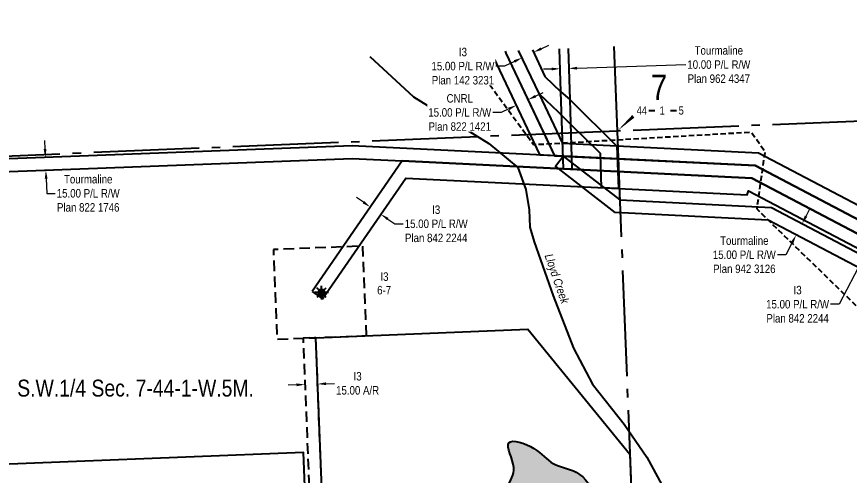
# Model space of a CAD drawing. Extents: x 686576 to 694196, y 5850445 to 5855412.
# Drawn here: x 692548 to 693534, y 5851008 to 5851551 of the extents above; entities that cross this region are included whole.
import ezdxf
from ezdxf.enums import TextEntityAlignment as Align

# ---------------------------------------------------------------- set-up
doc = ezdxf.new("R2010")
doc.units = 0
doc.header["$LTSCALE"] = 5
doc.header["$PDSIZE"] = 0.5
for name, pattern in [('foc-ACCESSROAD', [3.75, 2.5, -1.25]), ('foc-QUARTERLINE', [33, 25, -3, 2, -3]), ('UG_PIPE', [1.875, 1.25, -0.625])]:
    doc.linetypes.add(name, pattern=pattern)
doc.layers.get('Defpoints').update_dxf_attribs({"color": 9})
for name, color, linetype in [('10', 1, 'Continuous'), ('9', 3, 'Continuous'), ('AS-PIPE-UG', 44, 'UG_PIPE'), ('C-SYMBOL', 7, 'Continuous'), ('F-AR', 190, 'foc-ACCESSROAD'), ('F-RW', 190, 'Continuous'), ('F-WS', 190, 'foc-ACCESSROAD'), ('F-WS-S', 190, 'Continuous'), ('L-QSEC', 8, 'foc-QUARTERLINE'), ('L-SECLBL', 7, 'Continuous'), ('L-TITLEDB', 4, 'Continuous'), ('T-WATER', 160, 'Continuous'), ('T-WATER-H', 133, 'Continuous'), ('T-WATER-T', 170, 'Continuous')]:
    doc.layers.add(name, color=color, linetype=linetype)
for name, color, linetype, lineweight in [('F-AR-T', 190, 'Continuous', 9), ('F-RW-T', 190, 'Continuous', 9), ('F-WS-T', 190, 'Continuous', 9)]:
    doc.layers.add(name, color=color, linetype=linetype, lineweight=lineweight)
doc.styles.add('175L', font='ARIALN.TTF', dxfattribs={"height": 20})
doc.styles.add('80CG', font='ARIALN.TTF', dxfattribs={"height": 10})
doc.styles.add('80L', font='ARIALN.TTF', dxfattribs={"height": 10})
doc.styles.add('foc-LtypeFont', font='ARIALN.TTF', dxfattribs={"height": 7.35})
doc.styles.add('SIMPLEX', font='ARIALN.TTF')
doc.linetypes.add('foc-TOPO-flowdirection-NOLINE', pattern='A,0,[">",foc-LtypeFont,S=0.3,R=0,X=0,Y=-0.945],-20,[">",foc-LtypeFont,S=0.3,R=0,X=0,Y=-0.945],0', length=20)
doc.dimstyles.new('Compass 5 000', dxfattribs={"dimscale": 5, "dimtxt": 9, "dimasz": 2, "dimexe": 0.2, "dimexo": 0.0625, "dimgap": 0.5, "dimtad": 0, "dimtih": 1, "dimtoh": 1, "dimzin": 0, "dimdsep": 46, "dimtxsty": '80CG', "dimcen": 0.1, "dimse1": 1, "dimse2": 1, "dimclrd": 256, "dimclrt": 256, "dimaunit": 1, "dimadec": 4, "dimazin": 0, "dimtfac": 0.06, "dimtofl": 0, "dimtmove": 0, "dimatfit": 1, "dimfxl": 0.2, "dimtolj": 1, "dimtzin": 0, "dimlwd": -1, "dimarcsym": 0})

# ---------------------------------------------------------------- blocks, each defined once
blk = doc.blocks.new('L-SECLBL')
at = {"layer": '9', "color": 7}
for p, q in [((-5.08, -27.83), (-12.29, -27.83)), ((20.7, -27.83), (13.5, -27.83))]:
    blk.add_line(p, q, dxfattribs=at)
at = {"layer": '10', "color": 2, "style": 'SIMPLEX'}
blk.add_attdef('SEC', text='', height=30, dxfattribs=at).set_placement((0, 0), align=Align.MIDDLE)
at = {"layer": '10', "color": 5, "style": '80L'}
blk.add_attdef('TWP', text='', height=9.5, dxfattribs=at).set_placement((-14.43, -27.37), align=Align.MIDDLE_RIGHT)
blk.add_attdef('RGE', text='', height=9.5, dxfattribs=at).set_placement((3.62, -27.37), align=Align.MIDDLE_CENTER)
blk.add_attdef('MER', text='', height=9.5, dxfattribs=at).set_placement((23.17, -27.37), align=Align.MIDDLE_LEFT)
blk = doc.blocks.new('*D63')
at = {"layer": 'Defpoints', "color": 0, "transparency": 16777216}
for p in [(692904.41, 5851116.35), (692890.68, 5851083.84), (692905.68, 5851084.44)]:
    blk.add_point(p, dxfattribs=at)
at = {"layer": 'F-AR-T', "transparency": 16777216}
for p, q in [((692879.42, 5851115.35), (692869.43, 5851114.95)), ((692914.4, 5851116.75), (692924.39, 5851117.15))]:
    blk.add_line(p, q, dxfattribs=at)
for points in [[(692879.35, 5851117.02), (692879.48, 5851113.68), (692889.41, 5851115.75)], [(692914.33, 5851118.41), (692914.46, 5851115.08), (692904.41, 5851116.35)]]:
    blk.add_solid(points, dxfattribs=at)
at = {"layer": 'F-AR-T', "transparency": 16777216, "insert": (692951.67, 5851117.15), "char_height": 10, "attachment_point": 5, "style": '80CG'}
blk.add_mtext('\\A1;I3\\P15.00 A/R', dxfattribs=at)
blk = doc.blocks.new('*D65')
at = {"layer": 'Defpoints', "color": 0, "transparency": 16777216}
for p in [(693151.45, 5851456.17), (693137.9, 5851449.73), (693139.71, 5851445.92)]:
    blk.add_point(p, dxfattribs=at)
at = {"layer": 'F-RW-T', "transparency": 16777216}
for p, q in [((693162.29, 5851456.64), (693171.33, 5851460.93)), ((693121.64, 5851437.34), (693111.64, 5851437.34)), ((693130.68, 5851441.63), (693121.64, 5851437.34))]:
    blk.add_line(p, q, dxfattribs=at)
for points in [[(693161.58, 5851458.14), (693163.01, 5851455.13), (693153.26, 5851452.35)], [(693129.96, 5851443.13), (693131.39, 5851440.12), (693139.71, 5851445.92)]]:
    blk.add_solid(points, dxfattribs=at)
at = {"layer": 'F-RW-T', "transparency": 16777216, "insert": (693072.56, 5851437.34), "char_height": 10, "attachment_point": 5, "style": '80CG', "bg_fill": 3, "box_fill_scale": 1.1, "bg_fill_color": 256, "bg_fill_true_color": 13158600, "bg_fill_transparency": 0}
blk.add_mtext('\\A1;CNRL\\P15.00 P/L R/W\\PPlan 822 1421', dxfattribs=at)
blk = doc.blocks.new('*D85')
at = {"layer": 'Defpoints', "color": 0, "transparency": 16777216}
for p in [(692577.67, 5851383.98), (692578.24, 5851369), (692582.76, 5851369.17)]:
    blk.add_point(p, dxfattribs=at)
at = {"layer": 'F-RW-T', "transparency": 16777216}
for p, q in [((692581.8, 5851394.15), (692581.42, 5851404.14)), ((692583.14, 5851359.18), (692583.8, 5851341.76)), ((692583.8, 5851341.76), (692593.8, 5851341.76))]:
    blk.add_line(p, q, dxfattribs=at)
for points in [[(692583.47, 5851394.21), (692580.14, 5851394.09), (692582.18, 5851384.16)], [(692584.8, 5851359.24), (692581.47, 5851359.11), (692582.76, 5851369.17)]]:
    blk.add_solid(points, dxfattribs=at)
at = {"layer": 'F-RW-T', "transparency": 16777216, "insert": (692632.89, 5851341.76), "char_height": 10, "attachment_point": 5, "style": '80CG'}
blk.add_mtext('\\A1;Tourmaline\\P15.00 P/L R/W\\PPlan 822 1746', dxfattribs=at)
blk = doc.blocks.new('*D87')
at = {"layer": 'Defpoints', "color": 0, "transparency": 16777216}
for p in [(692979.14, 5851317.06), (692947.02, 5851296.88), (692959.37, 5851288.37)]:
    blk.add_point(p, dxfattribs=at)
at = {"layer": 'F-RW-T', "transparency": 16777216}
for p, q in [((692958.55, 5851331.24), (692950.32, 5851336.92)), ((692987.37, 5851311.38), (692995.61, 5851305.71)), ((692995.61, 5851305.71), (693005.61, 5851305.71))]:
    blk.add_line(p, q, dxfattribs=at)
for points in [[(692959.5, 5851332.62), (692957.61, 5851329.87), (692966.79, 5851325.57)], [(692988.32, 5851312.76), (692986.43, 5851310.01), (692979.14, 5851317.06)]]:
    blk.add_solid(points, dxfattribs=at)
at = {"layer": 'F-RW-T', "transparency": 16777216, "insert": (693044.69, 5851305.71), "char_height": 10, "attachment_point": 5, "style": '80CG'}
blk.add_mtext('\\A1;I3\\P15.00 P/L R/W\\PPlan 842 2244', dxfattribs=at)
blk = doc.blocks.new('*D90')
at = {"layer": 'Defpoints', "color": 0, "transparency": 16777216}
for p in [(693470.69, 5851292.59), (693494.64, 5851296.96), (693487.67, 5851283.68)]:
    blk.add_point(p, dxfattribs=at)
at = {"layer": 'F-RW-T', "transparency": 16777216}
for p, q in [((693482.31, 5851314.72), (693486.96, 5851323.58)), ((693466.05, 5851283.73), (693458.38, 5851269.11)), ((693458.38, 5851269.11), (693448.38, 5851269.11))]:
    blk.add_line(p, q, dxfattribs=at)
for points in [[(693480.83, 5851315.5), (693483.79, 5851313.95), (693477.66, 5851305.87)], [(693464.57, 5851284.5), (693467.52, 5851282.96), (693470.69, 5851292.59)]]:
    blk.add_solid(points, dxfattribs=at)
at = {"layer": 'F-RW-T', "transparency": 16777216, "insert": (693409.29, 5851269.11), "char_height": 10, "attachment_point": 5, "style": '80CG'}
blk.add_mtext('\\A1;Tourmaline\\P15.00 P/L R/W\\PPlan 942 3126', dxfattribs=at)
blk = doc.blocks.new('*D91')
at = {"layer": 'Defpoints', "color": 0, "transparency": 16777216}
for p in [(693562.67, 5851283.85), (693553.51, 5851271.72), (693555.7, 5851270.57)]:
    blk.add_point(p, dxfattribs=at)
at = {"layer": 'F-RW-T', "transparency": 16777216}
for p, q in [((693565.13, 5851293.85), (693569.77, 5851302.71)), ((693548.87, 5851262.86), (693521.46, 5851210.63)), ((693521.46, 5851210.63), (693511.46, 5851210.63))]:
    blk.add_line(p, q, dxfattribs=at)
for points in [[(693563.65, 5851294.63), (693566.6, 5851293.08), (693560.48, 5851285)], [(693547.39, 5851263.63), (693550.34, 5851262.09), (693553.51, 5851271.72)]]:
    blk.add_solid(points, dxfattribs=at)
at = {"layer": 'F-RW-T', "transparency": 16777216, "insert": (693472.37, 5851210.63), "char_height": 10, "attachment_point": 5, "style": '80CG'}
blk.add_mtext('\\A1;I3\\P15.00 P/L R/W\\PPlan 842 2244', dxfattribs=at)
blk = doc.blocks.new('*D93')
at = {"layer": 'Defpoints', "color": 0, "transparency": 16777216}
for p in [(693191.45, 5851489.05), (693191.69, 5851481.96), (693201.68, 5851482.29)]:
    blk.add_point(p, dxfattribs=at)
at = {"layer": 'F-RW-T', "transparency": 16777216}
for p, q in [((693181.46, 5851488.72), (693171.47, 5851488.39)), ((693211.44, 5851489.71), (693340.04, 5851493.95))]:
    blk.add_line(p, q, dxfattribs=at)
for points in [[(693181.4, 5851490.38), (693181.51, 5851487.05), (693191.45, 5851489.05)], [(693211.39, 5851491.37), (693211.5, 5851488.04), (693201.45, 5851489.38)]]:
    blk.add_solid(points, dxfattribs=at)
at = {"layer": 'F-RW-T', "transparency": 16777216, "insert": (693379.13, 5851493.95), "char_height": 10, "attachment_point": 5, "style": '80CG'}
blk.add_mtext('\\A1;Tourmaline\\P10.00 P/L R/W\\PPlan 962 4347', dxfattribs=at)
blk = doc.blocks.new('*D94')
at = {"layer": 'Defpoints', "color": 0, "transparency": 16777216}
for p in [(693146.29, 5851502), (693148.53, 5851497.29), (693162.17, 5851503.76)]:
    blk.add_point(p, dxfattribs=at)
at = {"layer": 'F-RW-T', "transparency": 16777216}
for p, q in [((693168.96, 5851512.77), (693178, 5851517.06)), ((693137.26, 5851497.71), (693125.42, 5851492.09)), ((693125.42, 5851492.09), (693115.42, 5851492.09))]:
    blk.add_line(p, q, dxfattribs=at)
for points in [[(693168.25, 5851514.27), (693169.68, 5851511.26), (693159.93, 5851508.48)], [(693136.54, 5851499.22), (693137.97, 5851496.21), (693146.29, 5851502)]]:
    blk.add_solid(points, dxfattribs=at)
at = {"layer": 'F-RW-T', "transparency": 16777216, "insert": (693076.34, 5851492.09), "char_height": 10, "attachment_point": 5, "style": '80CG', "bg_fill": 3, "box_fill_scale": 1.1, "bg_fill_color": 256, "bg_fill_true_color": 13158600, "bg_fill_transparency": 0}
blk.add_mtext('\\A1;I3\\P15.00 P/L R/W\\PPlan 142 3231', dxfattribs=at)
blk = doc.blocks.new('GAS')
h = blk.add_hatch(color=255)
h.dxf.hatch_style = 1
edge = h.paths.add_edge_path()
edge.add_arc((0, 0), 0.9, 0, 360)
for p, q in [((-0.81, 0), (-1.62, 0)), ((-0.57, 0.57), (-1.14, 1.14)), ((0, 0.81), (0, 1.62)), ((0.57, 0.57), (1.14, 1.14)), ((1.62, 0), (0.81, 0)), ((-0.57, -0.57), (-1.14, -1.14)), ((0, -0.81), (0, -1.62)), ((1.14, -1.14), (0.57, -0.57))]:
    blk.add_line(p, q)
blk.add_circle((0, 0), 0.8)

msp = doc.modelspace()

# ---------------------------------------------------------------- hatches: boundary and pattern name
at = {"layer": 'T-WATER-H'}
h = msp.add_hatch(color=256, dxfattribs=at)
h.dxf.hatch_style = 1
edge = h.paths.add_edge_path()
edge.add_spline(control_points=[(693398.859, 5850647.583), (693409.928, 5850650.42), (693423.391, 5850653.872), (693432.134, 5850669.041), (693431.338, 5850684.621), (693424.835, 5850709.343), (693407.357, 5850732.062), (693389.41, 5850757.03), (693383.322, 5850778.474), (693378.589, 5850800.058), (693367.498, 5850816.009), (693363.046, 5850834.071), (693350.855, 5850853.534), (693346.028, 5850876.637), (693326.158, 5850884.831), (693319.24, 5850894.644), (693321.007, 5850906.554), (693312.104, 5850918.333), (693307.199, 5850936.992), (693294.695, 5850934.811), (693284.652, 5850932.76), (693275.921, 5850946.42), (693246.05, 5850938.134), (693236.055, 5850981.724), (693216.976, 5851014.536), (693180.25, 5851019.368), (693164.977, 5851041.859), (693118.559, 5851056.49), (693142.318, 5851016.918), (693128.337, 5850995.876), (693118.989, 5850972.378), (693137.297, 5850959.953), (693123.637, 5850938.623), (693144.572, 5850919.437), (693165.434, 5850907.479), (693189.164, 5850909.801), (693198.709, 5850889.658), (693186.518, 5850876.919), (693193.385, 5850862.259), (693188.245, 5850849.823), (693197.435, 5850836.143), (693190.002, 5850822.104), (693195.082, 5850810.863), (693203.384, 5850799.971), (693182.798, 5850793.065), (693199.931, 5850769.435), (693202.123, 5850749.572), (693211.91, 5850724.439), (693233.02, 5850727.123), (693247.578, 5850733.109), (693250.789, 5850750.718), (693268.725, 5850749.503), (693289.988, 5850752.764), (693287.087, 5850734.149), (693294.901, 5850726.818), (693303.764, 5850721.987), (693323.092, 5850733.365), (693318.745, 5850693.252), (693330.032, 5850675.296), (693325.744, 5850658.174), (693333.318, 5850646.698), (693355.14, 5850648.675), (693374.209, 5850651.75), (693389.444, 5850643.593), (693395.589, 5850646.197), (693398.859, 5850647.583)], knot_values=[0, 0, 0, 0, 31.8913203, 38.7889797, 50.6360376, 77.1406089, 114.7821643, 135.2765319, 169.0480244, 180.549521, 201.2294124, 226.1711915, 235.2876507, 270.332624, 289.2184518, 296.0166958, 304.5661261, 322.7622804, 340.7066585, 350.4587445, 356.5482999, 370.1942309, 389.5622924, 431.8939502, 472.2936969, 501.3064826, 530.147889, 560.7045488, 590.6289301, 614.5443441, 639.7087722, 651.1045254, 669.9778568, 696.5128623, 721.1945255, 745.0493591, 757.1114503, 778.1760387, 786.5050919, 802.4167759, 814.1511022, 831.3147689, 842.6132835, 851.7354089, 863.6279399, 885.7543668, 912.317297, 934.4723893, 951.7776711, 969.2017087, 977.3358784, 999.6121484, 1013.915311, 1029.0758808, 1040.5471055, 1044.5431029, 1058.8041791, 1087.5833835, 1117.854918, 1130.0607298, 1135.5150726, 1156.4747326, 1185.9561667, 1194.8152243, 1204.8924202, 1204.8924202, 1204.8924202, 1204.8924202], degree=3, periodic=0)

# ---------------------------------------------------------------- linework, layer by layer
at = {"layer": 'AS-PIPE-UG', "flags": 128}
msp.add_lwpolyline([(693080.541, 5851508.078), (693159.929, 5851399.347), (693417.509, 5851414.26), (693433.662, 5851391.465), (693423.916, 5851323.402), (693885.983, 5850873.862), (694008.459, 5850863.707), (694085.068, 5850759.277)], dxfattribs=at)
at = {"layer": 'F-AR', "flags": 128}
msp.add_lwpolyline([(692924.287, 5850616.963), (692902.22, 5851171.127), (692887.232, 5851170.53), (692909.299, 5850616.365)], dxfattribs=at)
at = {"layer": 'F-RW', "flags": 128}
for points in [[(693184.667, 5851386.204), (693167.666, 5851387.043), (693156.24, 5851411.106), (693112.878, 5851502.432), (693111.139, 5851509.336)], [(693126.448, 5851509.966), (693127.061, 5851507.53), (693179.48, 5851397.128), (693184.667, 5851386.204), (693422.216, 5851374.484), (694043.107, 5851048.694), (694078.052, 5851047.867)], [(693126.448, 5851509.966), (693127.061, 5851507.53), (693184.667, 5851386.204), (693167.666, 5851387.043)], [(694078.052, 5851047.867), (694077.451, 5851062.884), (694046.968, 5851063.605), (693426.258, 5851389.302), (693194.368, 5851400.744), (693166.744, 5851458.923), (693142.201, 5851510.614)], [(693260.416, 5851347.441), (693240.38, 5851348.404), (693238.999, 5851388.89), (693203.619, 5851423.604), (693189.338, 5851437.614), (693166.744, 5851458.923), (693142.201, 5851510.614)], [(693158.628, 5851511.289), (693173.339, 5851480), (693192.352, 5851461.828), (693202.663, 5851452.576), (693258.434, 5851397.571), (693260.416, 5851347.441)], [(693205.381, 5851370.165), (693195.36, 5851370.659), (693192.352, 5851461.828), (693190.677, 5851512.608)], [(693200.669, 5851513.019), (693202.663, 5851452.576), (693205.381, 5851370.165)], [(692455.585, 5851379.326), (692456.17, 5851364.339), (692945.225, 5851383), (693004.36, 5851380.082), (693418.175, 5851359.666), (694039.248, 5851033.781), (694078.652, 5851032.847), (694078.149, 5851045.965), (694078.052, 5851047.867), (694043.107, 5851048.694), (693422.216, 5851374.484), (692945.308, 5851398.013), (692455.585, 5851379.326)], [(692897.913, 5851225.639), (692910.261, 5851217.127), (693008.631, 5851359.849), (693260.416, 5851347.441), (693412.857, 5851339.906), (693414.196, 5851344.816), (694035.389, 5851018.869), (694079.25, 5851017.834), (694078.652, 5851032.847), (694078.652, 5851032.847), (694039.248, 5851033.781), (693418.175, 5851359.666), (693004.36, 5851380.082), (692897.913, 5851225.639)], [(694079.45, 5851012.848), (694080.052, 5850997.811), (694030.245, 5850998.986), (693437.328, 5851310.093), (693256.573, 5851319.303), (693185.718, 5851373.813), (693194.863, 5851385.702), (693262.009, 5851334.045), (693441.381, 5851324.905), (694034.103, 5851013.898), (694079.45, 5851012.848)]]:
    msp.add_lwpolyline(points, dxfattribs=at)
at = {"layer": 'F-WS', "flags": 128}
msp.add_lwpolyline([(692962.173, 5851173.507), (692957.968, 5851279.424), (692852.051, 5851275.219), (692856.256, 5851169.302), (692902.22, 5851171.127)], close=True, dxfattribs=at)
at = {"layer": 'L-QSEC', "flags": 128}
for points in [[(693254.879, 5851515.248), (693258.824, 5851415.324)], [(694062.076, 5851448.361), (693258.824, 5851415.324)], [(693258.824, 5851415.324), (692455.47, 5851382.283)], [(693258.824, 5851415.324), (693290.557, 5850611.46)]]:
    msp.add_lwpolyline(points, dxfattribs=at)
at = {"layer": 'L-SECLBL', "flags": 128}
msp.add_lwpolyline([(693258.824, 5851415.324, 0, 4, 0), (693277.955, 5851432.804, 0, 0, 0)], format="xyseb", dxfattribs=at)
at = {"layer": 'L-TITLEDB', "flags": 128}
for points in [[(692924.337, 5850616.969), (692902.22, 5851171.127), (693153.206, 5851181.091), (693273.869, 5851033.371), (693277.953, 5850929.89), (693193.879, 5850896.084), (693204.481, 5850628.156), (692924.337, 5850616.969)], [(692904.382, 5850616.172), (692887.807, 5851035.36), (692469.652, 5851018.651), (692486, 5850599.453), (692904.382, 5850616.172)]]:
    msp.add_lwpolyline(points, dxfattribs=at)
at = {"layer": 'T-WATER'}
for points in [[(692966.149, 5851503.373), (693017.938, 5851455.846), (693107.131, 5851400.51), (693141.155, 5851372.134), (693150.658, 5851346.275)], [(693150.658, 5851346.275), (693154.686, 5851322.345), (693155.622, 5851301.769), (693160.811, 5851284.565), (693183.013, 5851220.523), (693207.227, 5851158.585), (693229.827, 5851116.152), (693267.271, 5851068.935), (693293.993, 5851029.867), (693316.65, 5850987.633), (693370.502, 5850914.096), (693396.553, 5850873.76), (693433.794, 5850805.005), (693444.157, 5850772.629), (693451.737, 5850759.51), (693490.229, 5850712.266), (693511.481, 5850670.828), (693529.487, 5850647.124), (693530.942, 5850641.57)]]:
    msp.add_lwpolyline(points, dxfattribs=at)
at = {"layer": 'T-WATER', "linetype": 'foc-TOPO-flowdirection-NOLINE', "flags": 128}
for points in [[(692966.149, 5851503.373), (693017.938, 5851455.846), (693107.131, 5851400.51), (693141.155, 5851372.134), (693150.658, 5851346.275)], [(693150.658, 5851346.275), (693154.686, 5851322.345), (693155.622, 5851301.769), (693160.811, 5851284.565), (693183.013, 5851220.523), (693207.227, 5851158.585), (693229.827, 5851116.152), (693267.271, 5851068.935), (693293.993, 5851029.867), (693316.65, 5850987.633), (693370.502, 5850914.096), (693396.553, 5850873.76), (693433.794, 5850805.005), (693444.157, 5850772.629), (693451.737, 5850759.51), (693490.229, 5850712.266), (693511.481, 5850670.828), (693529.487, 5850647.124), (693530.942, 5850641.57)]]:
    msp.add_lwpolyline(points, dxfattribs=at)
at = {"layer": 'T-WATER'}
msp.add_spline([(693398.859, 5850647.583), (693427.492, 5850661.617), (693430.796, 5850667.671), (693431.347, 5850679.505), (693424.464, 5850705.097), (693404.09, 5850736.744), (693392.798, 5850753.844), (693381.785, 5850785.766), (693378.744, 5850796.857), (693369.383, 5850815.295), (693360.022, 5850838.411), (693355.617, 5850846.391), (693339.083, 5850877.286), (693323.94, 5850888.569), (693320.361, 5850894.348), (693319.81, 5850902.879), (693312.9, 5850919.71), (693303.263, 5850934.845), (693293.517, 5850934.544), (693287.446, 5850934.072), (693276.222, 5850941.83), (693256.969, 5850943.923), (693234.288, 5850979.661), (693210.257, 5851012.132), (693183.111, 5851022.362), (693160.415, 5851040.154), (693130.599, 5851046.826), (693136.384, 5851017.469), (693128.819, 5850994.785), (693125.259, 5850969.876), (693132.379, 5850960.98), (693129.709, 5850942.298), (693144.84, 5850920.503), (693167.09, 5850909.828), (693190.231, 5850904.045), (693195.174, 5850893.043), (693189.5, 5850872.76), (693191.393, 5850864.649), (693190.835, 5850848.749), (693194.463, 5850837.591), (693192.23, 5850820.575), (693196.137, 5850809.975), (693199.766, 5850801.606), (693190.841, 5850793.747), (693196.144, 5850772.268), (693203.958, 5850746.883), (693215.401, 5850727.915), (693232.704, 5850727.915), (693247.496, 5850737.12), (693250.566, 5850744.652), (693272.056, 5850750.51), (693286.29, 5850749.115), (693289.639, 5850734.33), (693297.174, 5850725.683), (693300.802, 5850724.009), (693314.904, 5850726.125), (693321.887, 5850698.208), (693327.547, 5850668.474), (693327.549, 5850656.269), (693330.496, 5850651.68), (693351.213, 5850648.517), (693380.684, 5850647.825), (693389.102, 5850645.067), (693398.859, 5850647.583)], degree=3, dxfattribs=at)

# ---------------------------------------------------------------- block references
at = {"layer": 'F-WS-S', "color": 6, "xscale": 4.99999999999996, "yscale": 4.99999999999996, "zscale": 4.99999999999996}
msp.add_blockref('GAS', (692908.96, 5851224.416), dxfattribs=at)
at = {"layer": 'L-SECLBL'}
msp.add_blockref('L-SECLBL', (693308.432, 5851467.043), dxfattribs=at).add_auto_attribs({'SEC': '7', 'TWP': '44', 'RGE': '1', 'MER': '5'})

# ---------------------------------------------------------------- texts
at = {"layer": 'C-SYMBOL', "color": 3, "style": '175L'}
msp.add_text('S.W.1/4 Sec. 7-44-1-W.5M.', height=19.99802, dxfattribs=at).set_placement((692688.94, 5851095.516), align=Align.BOTTOM_CENTER)
at = {"layer": 'F-WS-T', "insert": (692971.371, 5851248.348), "char_height": 9.99901, "width": 22.48063, "attachment_point": 1, "line_spacing_factor": 0.961801, "style": '80L'}
msp.add_mtext('\\pi7.28095;I3\\P\\pi3.44095;6-7', dxfattribs=at)
at = {"layer": 'T-WATER-T', "insert": (693182.309, 5851271.318), "char_height": 10, "width": 61.18458, "attachment_point": 1, "rotation": 289.119962, "line_spacing_factor": 0.961801, "style": '80L'}
msp.add_mtext('\\pi-0.08302;{\\fArial Narrow|b0|i1|c0|p34;Lloyd Creek}', dxfattribs=at)

# ---------------------------------------------------------------- dimensions: what is measured, and where the dimension line sits
at = {"layer": 'F-AR-T', "color": 6}
dim = msp.add_linear_dim(base=(692904.406, 5851116.348), p1=(692890.684, 5851083.839), p2=(692905.68, 5851084.437), angle=2.285519, text='I3\\P15.00 A/R', dimstyle='Compass 5 000', dxfattribs=at)
dim.commit()
dim.dimension.update_dxf_attribs({"geometry": '*D63', "text_midpoint": (692951.672, 5851117.145), "dimtype": 161})
at = {"layer": 'F-RW-T', "color": 6}
for base, p1, p2, angle, text, picture, middle in [((693191.454, 5851489.047), (693201.683, 5851482.293), (693191.688, 5851481.963), 181.889301, 'Tourmaline\\P10.00 P/L R/W\\PPlan 962 4347', '*D93', (693379.128, 5851493.948)), ((692582.757, 5851369.169), (692577.668, 5851383.984), (692578.24, 5851368.997), 272.18519, 'Tourmaline\\P15.00 P/L R/W\\PPlan 822 1746', '*D85', (692632.889, 5851341.756)), ((692979.138, 5851317.058), (692947.018, 5851296.885), (692959.367, 5851288.373), 325.423756, 'I3\\P15.00 P/L R/W\\PPlan 842 2244', '*D87', (693044.691, 5851305.708)), ((693470.694, 5851292.586), (693494.637, 5851296.961), (693487.668, 5851283.679), 242.313742, 'Tourmaline\\P15.00 P/L R/W\\PPlan 942 3126', '*D90', (693409.289, 5851269.107)), ((693553.511, 5851271.716), (693562.666, 5851283.85), (693555.698, 5851270.568), 242.313495, 'I3\\P15.00 P/L R/W\\PPlan 842 2244', '*D91', (693472.374, 5851210.632))]:
    dim = msp.add_linear_dim(base=base, p1=p1, p2=p2, angle=angle, text=text, dimstyle='Compass 5 000', dxfattribs=at)
    dim.commit()
    dim.dimension.update_dxf_attribs({"geometry": picture, "text_midpoint": middle, "dimtype": 161})

# ---------------------------------------------------------------- next in the draw order: dimensions: what is measured, and where the dimension line sits
dim = msp.add_linear_dim(base=(693146.29, 5851502.002), p1=(693162.168, 5851503.761), p2=(693148.529, 5851497.285), angle=205.398664, text='I3\\P15.00 P/L R/W\\PPlan 142 3231', dimstyle='Compass 5 000', override={"dimtfill": 1}, dxfattribs=at)
dim.commit()
dim.dimension.update_dxf_attribs({"geometry": '*D94', "text_midpoint": (693076.337, 5851492.094), "dimtype": 161})

# ---------------------------------------------------------------- next in the draw order: dimensions: what is measured, and where the dimension line sits
dim = msp.add_linear_dim(base=(693139.712, 5851445.917), p1=(693151.449, 5851456.165), p2=(693137.9, 5851449.732), angle=205.39858, text='CNRL\\P15.00 P/L R/W\\PPlan 822 1421', dimstyle='Compass 5 000', override={"dimtfill": 1}, dxfattribs=at)
dim.commit()
dim.dimension.update_dxf_attribs({"geometry": '*D65', "text_midpoint": (693072.559, 5851437.338), "dimtype": 161})

doc.saveas('drawing.dxf')
